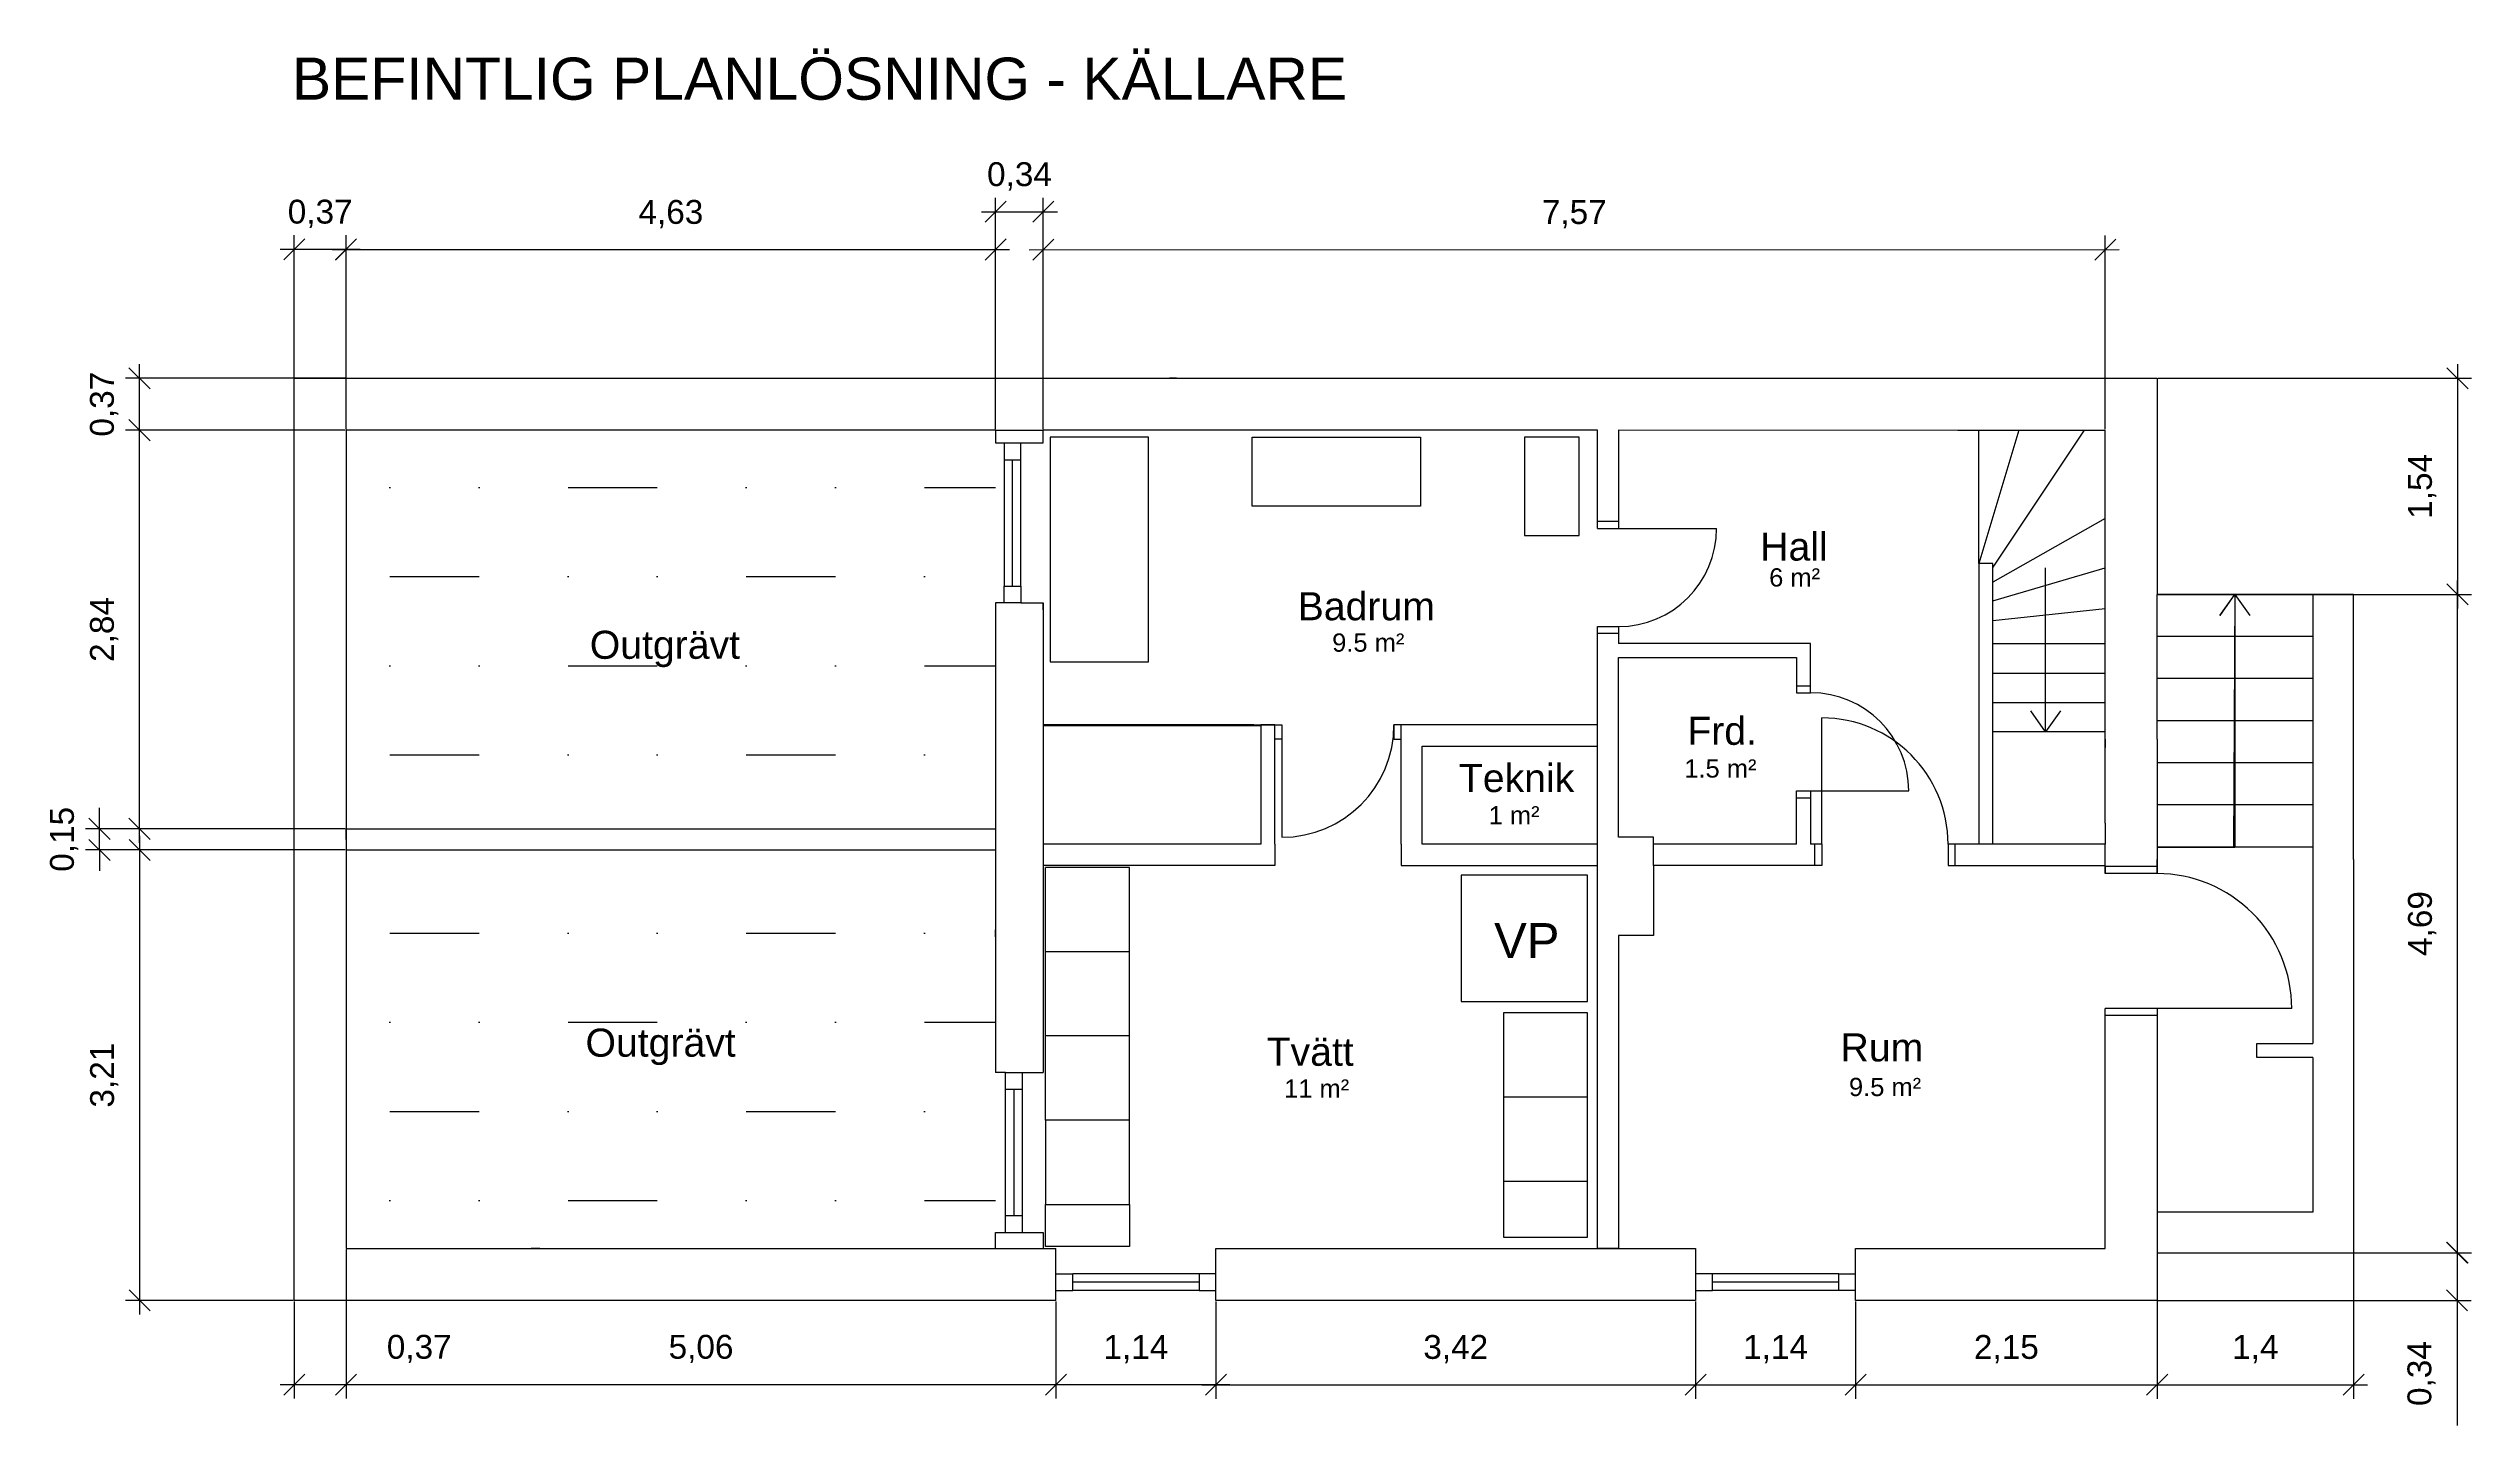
# Model space of a CAD drawing. Header units: millimetres. Extents: x -50011 to 90899, y -58634 to 31880.
# Drawn here: x 73529 to 90802, y 2493 to 12303 of the extents above; entities that cross this region are included whole.
import ezdxf

# ---------------------------------------------------------------- set-up
doc = ezdxf.new("R2010")
doc.units = ezdxf.units.MM
doc.layers.get('0').update_dxf_attribs({"color": 1})
for name, color, linetype in [('Angivelser', 7, 'Continuous'), ('Grundritningar', 1, 'Continuous'), ('Mått', 4, 'Continuous'), ('Rumsangivelser', 7, 'Continuous')]:
    doc.layers.add(name, color=color, linetype=linetype)
doc.styles.get("Standard").update_dxf_attribs({"font": 'Arial.ttf', "height": 170})
doc.dimstyles.new('ISO-25', dxfattribs={"dimscale": 10, "dimtxt": 2.5, "dimasz": 15, "dimexe": 10, "dimexo": 0.625, "dimgap": 15, "dimtad": 1, "dimlfac": 0.001, "dimtxsty": 'Standard', "dimblk": 'OBLIQUE', "dimblk1": 'OBLIQUE', "dimblk2": 'OBLIQUE', "dimcen": 20, "dimdle": 10, "dimadec": 0, "dimazin": 0, "dimtfac": 1, "dimtmove": 0, "dimatfit": 3, "dimldrblk": 'OPEN90', "dimfxl": 1, "dimarcsym": 0})

# ---------------------------------------------------------------- blocks, each defined once
blk = doc.blocks.new('_Oblique')
at = {"color": 0, "linetype": 'ByBlock', "lineweight": -2}
blk.add_line((-0.5, -0.5), (0.5, 0.5), dxfattribs=at)
blk = doc.blocks.new('*D61')
at = {"layer": 'Defpoints', "color": 0, "transparency": 16777216}
for p in [(75651, 6594), (74179, 3384), (75281, 3384)]:
    blk.add_point(p, dxfattribs=at)
at = {"layer": 'Mått', "color": 0, "lineweight": -2, "transparency": 16777216}
for p, q in [((75644, 6594), (74079, 6594)), ((74179, 6694), (74179, 3284)), ((75274, 3384), (74079, 3384))]:
    blk.add_line(p, q, dxfattribs=at)
at = {"layer": 'Mått', "color": 0, "lineweight": -2, "transparency": 16777216, "xscale": 150, "yscale": 150, "zscale": 150}
for p, rotation in [((74179, 6594), 90), ((74179, 3384), 270)]:
    blk.add_blockref('_Oblique', p, dxfattribs=dict(at, rotation=rotation))
at = {"layer": 'Mått', "color": 0, "transparency": 16777216, "insert": (73927, 4989), "char_height": 170, "attachment_point": 5, "rotation": 90}
blk.add_mtext('3,21', dxfattribs=at)
blk = doc.blocks.new('_Open90')
at = {"color": 0, "linetype": 'ByBlock', "lineweight": -2}
for p, q in [((0, 0), (-1, 0)), ((-0.5, 0.5), (0, 0)), ((0, 0), (-0.5, -0.5))]:
    blk.add_line(p, q, dxfattribs=at)
blk = doc.blocks.new('*D77')
at = {"layer": 'Defpoints', "color": 0, "transparency": 16777216}
for p in [(75651, 3754), (75281, 3384), (75651, 2785)]:
    blk.add_point(p, dxfattribs=at)
at = {"layer": 'Mått', "color": 0, "lineweight": -2, "transparency": 16777216}
for p, q in [((75651, 3747), (75651, 2685)), ((75281, 3377), (75281, 2685)), ((75181, 2785), (75651, 2785)), ((75651, 2785), (76544, 2785))]:
    blk.add_line(p, q, dxfattribs=at)
at = {"layer": 'Mått', "color": 0, "lineweight": -2, "transparency": 16777216, "xscale": 150, "yscale": 150, "zscale": 150, "rotation": 180}
blk.add_blockref('_Oblique', (75281, 2785), dxfattribs=at)
at = {"layer": 'Mått', "color": 0, "lineweight": -2, "transparency": 16777216, "xscale": 150, "yscale": 150, "zscale": 150}
blk.add_blockref('_Oblique', (75651, 2785), dxfattribs=at)
at = {"layer": 'Mått', "color": 0, "transparency": 16777216, "insert": (76172, 3038), "char_height": 170, "attachment_point": 5}
blk.add_mtext('0,37', dxfattribs=at)
blk = doc.blocks.new('*D78')
at = {"layer": 'Defpoints', "color": 0, "transparency": 16777216}
for p in [(75651, 3384), (80711, 3384), (80711, 2785)]:
    blk.add_point(p, dxfattribs=at)
at = {"layer": 'Mått', "color": 0, "lineweight": -2, "transparency": 16777216}
for p, q in [((75651, 3377), (75651, 2685)), ((80711, 3377), (80711, 2685)), ((75551, 2785), (80811, 2785))]:
    blk.add_line(p, q, dxfattribs=at)
at = {"layer": 'Mått', "color": 0, "lineweight": -2, "transparency": 16777216, "xscale": 150, "yscale": 150, "zscale": 150, "rotation": 180}
blk.add_blockref('_Oblique', (75651, 2785), dxfattribs=at)
at = {"layer": 'Mått', "color": 0, "lineweight": -2, "transparency": 16777216, "xscale": 150, "yscale": 150, "zscale": 150}
blk.add_blockref('_Oblique', (80711, 2785), dxfattribs=at)
at = {"layer": 'Mått', "color": 0, "transparency": 16777216, "insert": (78181, 3038), "char_height": 170, "attachment_point": 5}
blk.add_mtext('5,06', dxfattribs=at)
blk = doc.blocks.new('*D79')
at = {"layer": 'Defpoints', "color": 0, "transparency": 16777216}
for p in [(80711, 3384), (81851, 3384), (81851, 2785)]:
    blk.add_point(p, dxfattribs=at)
at = {"layer": 'Mått', "color": 0, "lineweight": -2, "transparency": 16777216}
for p, q in [((80711, 3377), (80711, 2685)), ((81851, 3377), (81851, 2685)), ((80611, 2785), (81951, 2785))]:
    blk.add_line(p, q, dxfattribs=at)
at = {"layer": 'Mått', "color": 0, "lineweight": -2, "transparency": 16777216, "xscale": 150, "yscale": 150, "zscale": 150, "rotation": 180}
blk.add_blockref('_Oblique', (80711, 2785), dxfattribs=at)
at = {"layer": 'Mått', "color": 0, "lineweight": -2, "transparency": 16777216, "xscale": 150, "yscale": 150, "zscale": 150}
blk.add_blockref('_Oblique', (81851, 2785), dxfattribs=at)
at = {"layer": 'Mått', "color": 0, "transparency": 16777216, "insert": (81281, 3037), "char_height": 170, "attachment_point": 5}
blk.add_mtext('1,14', dxfattribs=at)
blk = doc.blocks.new('*D80')
at = {"layer": 'Defpoints', "color": 0, "transparency": 16777216}
for p in [(81851, 3384), (85271, 3384), (85271, 2784)]:
    blk.add_point(p, dxfattribs=at)
at = {"layer": 'Mått', "color": 0, "lineweight": -2, "transparency": 16777216}
for p, q in [((81851, 3377), (81851, 2684)), ((85271, 3377), (85271, 2684)), ((81751, 2784), (85371, 2784))]:
    blk.add_line(p, q, dxfattribs=at)
at = {"layer": 'Mått', "color": 0, "lineweight": -2, "transparency": 16777216, "xscale": 150, "yscale": 150, "zscale": 150, "rotation": 180}
blk.add_blockref('_Oblique', (81851, 2784), dxfattribs=at)
at = {"layer": 'Mått', "color": 0, "lineweight": -2, "transparency": 16777216, "xscale": 150, "yscale": 150, "zscale": 150}
blk.add_blockref('_Oblique', (85271, 2784), dxfattribs=at)
at = {"layer": 'Mått', "color": 0, "transparency": 16777216, "insert": (83561, 3037), "char_height": 170, "attachment_point": 5}
blk.add_mtext('3,42', dxfattribs=at)
blk = doc.blocks.new('*D81')
at = {"layer": 'Defpoints', "color": 0, "transparency": 16777216}
for p in [(85271, 3384), (86411, 3384), (86411, 2784)]:
    blk.add_point(p, dxfattribs=at)
at = {"layer": 'Mått', "color": 0, "lineweight": -2, "transparency": 16777216}
for p, q in [((85271, 3377), (85271, 2684)), ((86411, 3377), (86411, 2684)), ((85171, 2784), (86511, 2784))]:
    blk.add_line(p, q, dxfattribs=at)
at = {"layer": 'Mått', "color": 0, "lineweight": -2, "transparency": 16777216, "xscale": 150, "yscale": 150, "zscale": 150, "rotation": 180}
blk.add_blockref('_Oblique', (85271, 2784), dxfattribs=at)
at = {"layer": 'Mått', "color": 0, "lineweight": -2, "transparency": 16777216, "xscale": 150, "yscale": 150, "zscale": 150}
blk.add_blockref('_Oblique', (86411, 2784), dxfattribs=at)
at = {"layer": 'Mått', "color": 0, "transparency": 16777216, "insert": (85841, 3037), "char_height": 170, "attachment_point": 5}
blk.add_mtext('1,14', dxfattribs=at)
blk = doc.blocks.new('*D82')
at = {"layer": 'Defpoints', "color": 0, "transparency": 16777216}
for p in [(86411, 3384), (88561, 3384), (88561, 2784)]:
    blk.add_point(p, dxfattribs=at)
at = {"layer": 'Mått', "color": 0, "lineweight": -2, "transparency": 16777216}
for p, q in [((86411, 3377), (86411, 2684)), ((88561, 3377), (88561, 2684)), ((86311, 2784), (88661, 2784))]:
    blk.add_line(p, q, dxfattribs=at)
at = {"layer": 'Mått', "color": 0, "lineweight": -2, "transparency": 16777216, "xscale": 150, "yscale": 150, "zscale": 150, "rotation": 180}
blk.add_blockref('_Oblique', (86411, 2784), dxfattribs=at)
at = {"layer": 'Mått', "color": 0, "lineweight": -2, "transparency": 16777216, "xscale": 150, "yscale": 150, "zscale": 150}
blk.add_blockref('_Oblique', (88561, 2784), dxfattribs=at)
at = {"layer": 'Mått', "color": 0, "transparency": 16777216, "insert": (87486, 3037), "char_height": 170, "attachment_point": 5}
blk.add_mtext('2,15', dxfattribs=at)
blk = doc.blocks.new('*D83')
at = {"layer": 'Defpoints', "color": 0, "transparency": 16777216}
for p in [(88561, 3724), (89961, 3724), (89961, 2784)]:
    blk.add_point(p, dxfattribs=at)
at = {"layer": 'Mått', "color": 0, "lineweight": -2, "transparency": 16777216}
for p, q in [((88561, 3717), (88561, 2684)), ((89961, 3717), (89961, 2684)), ((88461, 2784), (90061, 2784))]:
    blk.add_line(p, q, dxfattribs=at)
at = {"layer": 'Mått', "color": 0, "lineweight": -2, "transparency": 16777216, "xscale": 150, "yscale": 150, "zscale": 150, "rotation": 180}
blk.add_blockref('_Oblique', (88561, 2784), dxfattribs=at)
at = {"layer": 'Mått', "color": 0, "lineweight": -2, "transparency": 16777216, "xscale": 150, "yscale": 150, "zscale": 150}
blk.add_blockref('_Oblique', (89961, 2784), dxfattribs=at)
at = {"layer": 'Mått', "color": 0, "transparency": 16777216, "insert": (89261, 3037), "char_height": 170, "attachment_point": 5}
blk.add_mtext('1,4', dxfattribs=at)
blk = doc.blocks.new('*D84')
at = {"layer": 'Defpoints', "color": 0, "transparency": 16777216}
for p in [(88561, 3724), (88561, 3384), (90699, 3384)]:
    blk.add_point(p, dxfattribs=at)
at = {"layer": 'Mått', "color": 0, "lineweight": -2, "transparency": 16777216}
for p, q in [((90699, 3824), (90699, 3384)), ((88567, 3724), (90799, 3724)), ((88567, 3384), (90799, 3384)), ((90699, 3384), (90699, 2493))]:
    blk.add_line(p, q, dxfattribs=at)
at = {"layer": 'Mått', "color": 0, "lineweight": -2, "transparency": 16777216, "xscale": 150, "yscale": 150, "zscale": 150}
for p, rotation in [((90699, 3724), 90), ((90699, 3384), 270)]:
    blk.add_blockref('_Oblique', p, dxfattribs=dict(at, rotation=rotation))
at = {"layer": 'Mått', "color": 0, "transparency": 16777216, "insert": (90446, 2863), "char_height": 170, "attachment_point": 5, "rotation": 90}
blk.add_mtext('0,34', dxfattribs=at)
blk = doc.blocks.new('*D85')
at = {"layer": 'Defpoints', "color": 0, "transparency": 16777216}
for p in [(89961, 8414), (90702, 8414), (89961, 3724)]:
    blk.add_point(p, dxfattribs=at)
at = {"layer": 'Mått', "color": 0, "lineweight": -2, "transparency": 16777216}
for p, q in [((90702, 3624), (90702, 8514)), ((89967, 8414), (90802, 8414)), ((89967, 3724), (90802, 3724))]:
    blk.add_line(p, q, dxfattribs=at)
at = {"layer": 'Mått', "color": 0, "lineweight": -2, "transparency": 16777216, "xscale": 150, "yscale": 150, "zscale": 150}
for p, rotation in [((90702, 8414), 90), ((90702, 3724), 270)]:
    blk.add_blockref('_Oblique', p, dxfattribs=dict(at, rotation=rotation))
at = {"layer": 'Mått', "color": 0, "transparency": 16777216, "insert": (90450, 6069), "char_height": 170, "attachment_point": 5, "rotation": 90}
blk.add_mtext('4,69', dxfattribs=at)
blk = doc.blocks.new('*D86')
at = {"layer": 'Defpoints', "color": 0, "transparency": 16777216}
for p in [(88561, 9954), (88561, 8414), (90702, 8414)]:
    blk.add_point(p, dxfattribs=at)
at = {"layer": 'Mått', "color": 0, "lineweight": -2, "transparency": 16777216}
for p, q in [((90702, 10054), (90702, 8314)), ((88567, 9954), (90802, 9954)), ((88567, 8414), (90802, 8414))]:
    blk.add_line(p, q, dxfattribs=at)
at = {"layer": 'Mått', "color": 0, "lineweight": -2, "transparency": 16777216, "xscale": 150, "yscale": 150, "zscale": 150}
for p, rotation in [((90702, 9954), 90), ((90702, 8414), 270)]:
    blk.add_blockref('_Oblique', p, dxfattribs=dict(at, rotation=rotation))
at = {"layer": 'Mått', "color": 0, "transparency": 16777216, "insert": (90450, 9184), "char_height": 170, "attachment_point": 5, "rotation": 90}
blk.add_mtext('1,54', dxfattribs=at)
blk = doc.blocks.new('*D87')
at = {"layer": 'Defpoints', "color": 0, "transparency": 16777216}
for p in [(73893, 6744), (75651, 6744), (75651, 6594)]:
    blk.add_point(p, dxfattribs=at)
at = {"layer": 'Mått', "color": 0, "lineweight": -2, "transparency": 16777216}
for p, q in [((75644, 6744), (73793, 6744)), ((73893, 6744), (73893, 6894)), ((73893, 6594), (73893, 6744)), ((75644, 6594), (73793, 6594)), ((73893, 6594), (73893, 6444))]:
    blk.add_line(p, q, dxfattribs=at)
at = {"layer": 'Mått', "color": 0, "lineweight": -2, "transparency": 16777216, "xscale": 150, "yscale": 150, "zscale": 150}
for p, rotation in [((73893, 6744), 270), ((73893, 6594), 90)]:
    blk.add_blockref('_Oblique', p, dxfattribs=dict(at, rotation=rotation))
at = {"layer": 'Mått', "color": 0, "transparency": 16777216, "insert": (73641, 6669), "char_height": 170, "attachment_point": 5, "rotation": 90}
blk.add_mtext('0,15', dxfattribs=at)
blk = doc.blocks.new('*D88')
at = {"layer": 'Defpoints', "color": 0, "transparency": 16777216}
for p in [(74178, 9584), (75651, 9584), (75651, 6744)]:
    blk.add_point(p, dxfattribs=at)
at = {"layer": 'Mått', "color": 0, "lineweight": -2, "transparency": 16777216}
for p, q in [((74178, 6644), (74178, 9684)), ((75644, 9584), (74078, 9584)), ((75644, 6744), (74078, 6744))]:
    blk.add_line(p, q, dxfattribs=at)
at = {"layer": 'Mått', "color": 0, "lineweight": -2, "transparency": 16777216, "xscale": 150, "yscale": 150, "zscale": 150}
for p, rotation in [((74178, 9584), 90), ((74178, 6744), 270)]:
    blk.add_blockref('_Oblique', p, dxfattribs=dict(at, rotation=rotation))
at = {"layer": 'Mått', "color": 0, "transparency": 16777216, "insert": (73926, 8164), "char_height": 170, "attachment_point": 5, "rotation": 90}
blk.add_mtext('2,84', dxfattribs=at)
blk = doc.blocks.new('*D89')
at = {"layer": 'Defpoints', "color": 0, "transparency": 16777216}
for p in [(74178, 9954), (75651, 9954), (75651, 9584)]:
    blk.add_point(p, dxfattribs=at)
at = {"layer": 'Mått', "color": 0, "lineweight": -2, "transparency": 16777216}
for p, q in [((74178, 9484), (74178, 10054)), ((75644, 9954), (74078, 9954)), ((75644, 9584), (74078, 9584))]:
    blk.add_line(p, q, dxfattribs=at)
at = {"layer": 'Mått', "color": 0, "lineweight": -2, "transparency": 16777216, "xscale": 150, "yscale": 150, "zscale": 150}
for p, rotation in [((74178, 9954), 90), ((74178, 9584), 270)]:
    blk.add_blockref('_Oblique', p, dxfattribs=dict(at, rotation=rotation))
at = {"layer": 'Mått', "color": 0, "transparency": 16777216, "insert": (73926, 9769), "char_height": 170, "attachment_point": 5, "rotation": 90}
blk.add_mtext('0,37', dxfattribs=at)
blk = doc.blocks.new('*D90')
at = {"layer": 'Defpoints', "color": 0, "transparency": 16777216}
for p in [(75651, 10873), (75281, 9954), (75651, 9584)]:
    blk.add_point(p, dxfattribs=at)
at = {"layer": 'Mått', "color": 0, "lineweight": -2, "transparency": 16777216}
for p, q in [((75281, 9960), (75281, 10973)), ((75651, 9590), (75651, 10973)), ((75181, 10873), (75751, 10873))]:
    blk.add_line(p, q, dxfattribs=at)
at = {"layer": 'Mått', "color": 0, "lineweight": -2, "transparency": 16777216, "xscale": 150, "yscale": 150, "zscale": 150, "rotation": 180}
blk.add_blockref('_Oblique', (75281, 10873), dxfattribs=at)
at = {"layer": 'Mått', "color": 0, "lineweight": -2, "transparency": 16777216, "xscale": 150, "yscale": 150, "zscale": 150}
blk.add_blockref('_Oblique', (75651, 10873), dxfattribs=at)
at = {"layer": 'Mått', "color": 0, "transparency": 16777216, "insert": (75466, 11125), "char_height": 170, "attachment_point": 5}
blk.add_mtext('0,37', dxfattribs=at)
blk = doc.blocks.new('*D91')
at = {"layer": 'Defpoints', "color": 0, "transparency": 16777216}
for p in [(80281, 10871), (75651, 9954), (80281, 9584)]:
    blk.add_point(p, dxfattribs=at)
at = {"layer": 'Mått', "color": 0, "lineweight": -2, "transparency": 16777216}
for p, q in [((75651, 9960), (75651, 10971)), ((80281, 9590), (80281, 10971)), ((75551, 10871), (80381, 10871))]:
    blk.add_line(p, q, dxfattribs=at)
at = {"layer": 'Mått', "color": 0, "lineweight": -2, "transparency": 16777216, "xscale": 150, "yscale": 150, "zscale": 150, "rotation": 180}
blk.add_blockref('_Oblique', (75651, 10871), dxfattribs=at)
at = {"layer": 'Mått', "color": 0, "lineweight": -2, "transparency": 16777216, "xscale": 150, "yscale": 150, "zscale": 150}
blk.add_blockref('_Oblique', (80281, 10871), dxfattribs=at)
at = {"layer": 'Mått', "color": 0, "transparency": 16777216, "insert": (77966, 11123), "char_height": 170, "attachment_point": 5}
blk.add_mtext('4,63', dxfattribs=at)
blk = doc.blocks.new('*D92')
at = {"layer": 'Defpoints', "color": 0, "transparency": 16777216}
for p in [(80621, 11140), (80281, 9584), (80621, 9584)]:
    blk.add_point(p, dxfattribs=at)
at = {"layer": 'Mått', "color": 0, "lineweight": -2, "transparency": 16777216}
for p, q in [((80281, 9590), (80281, 11240)), ((80621, 9590), (80621, 11240)), ((80181, 11140), (80721, 11140))]:
    blk.add_line(p, q, dxfattribs=at)
at = {"layer": 'Mått', "color": 0, "lineweight": -2, "transparency": 16777216, "xscale": 150, "yscale": 150, "zscale": 150, "rotation": 180}
blk.add_blockref('_Oblique', (80281, 11140), dxfattribs=at)
at = {"layer": 'Mått', "color": 0, "lineweight": -2, "transparency": 16777216, "xscale": 150, "yscale": 150, "zscale": 150}
blk.add_blockref('_Oblique', (80621, 11140), dxfattribs=at)
at = {"layer": 'Mått', "color": 0, "transparency": 16777216, "insert": (80451, 11392), "char_height": 170, "attachment_point": 5}
blk.add_mtext('0,34', dxfattribs=at)
blk = doc.blocks.new('*D93')
at = {"layer": 'Defpoints', "color": 0, "transparency": 16777216}
for p in [(88191, 10870), (80621, 9584), (88191, 9585)]:
    blk.add_point(p, dxfattribs=at)
at = {"layer": 'Mått', "color": 0, "lineweight": -2, "transparency": 16777216}
for p, q in [((80621, 9590), (80621, 10969)), ((88191, 9591), (88191, 10970)), ((80521, 10869), (88291, 10870))]:
    blk.add_line(p, q, dxfattribs=at)
at = {"layer": 'Mått', "color": 0, "lineweight": -2, "transparency": 16777216, "xscale": 150, "yscale": 150, "zscale": 150}
for p, rotation in [((80621, 10869), 180.0063310964568), ((88191, 10870), 0.006331096456829961)]:
    blk.add_blockref('_Oblique', p, dxfattribs=dict(at, rotation=rotation))
at = {"layer": 'Mått', "color": 0, "transparency": 16777216, "insert": (84406, 11122), "char_height": 170, "attachment_point": 5, "rotation": 0.0063}
blk.add_mtext('7,57', dxfattribs=at)

msp = doc.modelspace()

# ---------------------------------------------------------------- hatches: boundary and pattern name
at = {"layer": 'Grundritningar'}
h = msp.add_hatch(dxfattribs=at)
h.set_pattern_fill('MUDST', color=256, scale=100)
h.set_pattern_definition([(0, (68342.5, 12349.8), (1270, 635), [635, -635, 0, -635, 0, -635])])
h.paths.add_polyline_path([(75650.736, 9583.707), (75650.736, 6743.707), (80280.736, 6743.707), (80280.736, 9583.707)])
h.paths.add_polyline_path([(75650.736, 3753.707), (77030.736, 3753.707), (80280.736, 3753.707), (80280.736, 6593.707), (75650.736, 6593.707)])
h.paths.add_polyline_path([(77323.053, 7833.018), (78519.505, 7833.018), (78519.505, 8221.831), (77323.053, 8221.831)], flags=24)
h.paths.add_polyline_path([(77292.554, 4998.505), (78489.007, 4998.505), (78489.007, 5387.318), (77292.554, 5387.318)], flags=24)

# ---------------------------------------------------------------- linework, layer by layer
for p, q in [((81570.736, 9953.707), (81520.736, 9953.707)), ((80280.736, 9583.707), (75650.736, 9583.707)), ((75650.736, 9583.707), (75650.736, 3753.707)), ((80280.736, 9583.707), (80620.736, 9583.707)), ((80280.736, 9583.707), (80280.736, 9493.707)), ((84570.736, 9584.543), (80620.736, 9583.707)), ((80620.736, 9493.707), (80620.736, 9583.707)), ((80670.736, 9533.707), (80670.736, 7933.707)), ((81370.736, 9533.707), (80670.736, 9533.707)), ((81370.736, 7933.707), (81370.736, 9533.707)), ((82110.66, 9043.707), (82110.66, 9533.707)), ((82110.66, 9533.707), (83310.66, 9533.707)), ((83310.66, 9533.707), (83310.66, 9043.707)), ((84440.736, 9534.543), (84050.736, 9534.543)), ((84050.736, 9534.543), (84050.736, 8834.543)), ((84440.736, 8834.543), (84440.736, 9534.543)), ((84570.736, 8884.543), (84570.736, 9584.543)), ((84720.736, 9586.105), (87140.736, 9584.543)), ((84720.736, 9584.543), (84720.736, 8884.543)), ((87140.736, 9584.543), (88190.736, 9584.543)), ((87575.689, 9584.543), (87290.736, 8633.707)), ((87290.736, 8633.707), (87290.736, 9584.543)), ((88040.643, 9584.543), (87390.736, 8608.777)), ((88190.736, 7383.707), (88190.736, 9584.543)), ((80280.736, 9493.707), (80620.736, 9493.707)), ((80280.736, 9493.707), (80340.736, 9493.707)), ((80340.736, 9493.707), (80340.736, 9373.707)), ((80340.736, 9373.707), (80460.736, 9373.707)), ((80340.736, 9373.707), (80340.736, 8473.707)), ((80400.736, 8473.707), (80400.736, 9373.707)), ((80460.736, 9373.707), (80460.736, 9493.707)), ((80460.736, 8473.707), (80460.736, 9373.707)), ((83310.66, 9043.707), (82110.66, 9043.707)), ((88190.736, 8983.707), (88190.736, 9043.707)), ((84050.736, 8834.543), (84440.736, 8834.543)), ((84570.736, 8934.543), (84720.736, 8934.543)), ((84570.736, 8884.543), (84570.736, 8884.543)), ((84570.736, 8884.543), (84720.736, 8884.543)), ((84720.736, 8884.543), (85420.736, 8884.543)), ((88190.736, 8953.707), (87390.736, 8501.942)), ((80340.736, 8473.707), (80400.736, 8473.707)), ((80340.736, 8353.707), (80340.736, 8473.707)), ((80400.736, 8473.707), (80460.736, 8473.707)), ((80460.736, 8473.707), (80460.736, 8353.707)), ((87390.736, 8633.707), (87290.736, 8633.707)), ((87290.736, 8633.707), (87290.736, 6633.707)), ((87390.736, 6633.707), (87390.736, 8633.707)), ((87390.736, 8368.413), (88190.736, 8603.707)), ((80280.736, 8353.707), (80280.736, 5008.707)), ((80280.736, 8353.707), (80280.736, 8303.707)), ((80340.736, 8353.707), (80280.736, 8353.707)), ((80460.736, 8353.707), (80340.736, 8353.707)), ((80460.736, 8353.707), (80620.736, 8353.707)), ((80620.736, 8353.707), (80620.736, 5008.707)), ((80620.736, 8303.707), (80620.736, 8353.707)), ((87390.736, 8229.001), (88190.736, 8313.707)), ((89670.736, 8413.707), (88560.736, 8413.707)), ((88560.736, 7383.707), (88560.736, 8413.707)), ((88560.736, 8413.707), (89115.736, 8413.707)), ((89960.736, 8413.707), (89670.736, 8413.707)), ((89670.736, 8413.707), (89670.736, 6525.261)), ((89670.736, 8413.707), (89670.736, 8113.707)), ((89960.736, 6525.261), (89960.736, 8413.707)), ((84570.736, 8084.543), (84570.736, 8184.543)), ((84570.736, 8184.543), (84720.736, 8184.543)), ((84720.736, 8134.543), (84570.736, 8134.543)), ((84720.736, 8184.543), (84720.736, 8084.543)), ((84570.736, 3753.707), (84570.736, 8084.543)), ((84720.736, 8084.543), (84720.736, 8063.707)), ((85940.736, 8063.707), (84720.736, 8063.707)), ((84720.736, 6683.707), (84720.736, 7963.707)), ((84720.736, 7963.707), (85990.736, 7963.707)), ((86090.736, 8063.707), (85940.736, 8063.707)), ((85990.736, 7963.707), (85990.736, 7713.707)), ((86090.736, 7713.707), (86090.736, 8063.707)), ((87390.736, 8063.707), (88190.736, 8063.707)), ((89670.736, 8113.707), (88560.736, 8113.707)), ((89670.736, 8113.707), (89670.736, 7813.707)), ((80670.736, 7933.707), (81370.736, 7933.707)), ((87390.736, 7853.707), (88190.736, 7853.707)), ((89670.736, 7813.707), (88560.736, 7813.707)), ((89670.736, 7813.707), (89670.736, 7513.707)), ((85990.736, 7763.707), (86090.736, 7763.707)), ((85990.736, 7713.707), (86090.736, 7713.707)), ((87390.736, 7643.707), (88190.736, 7643.707)), ((82120.736, 7483.707), (80620.736, 7483.707)), ((80620.736, 7483.707), (80620.736, 7479.707)), ((80620.736, 7479.707), (82170.736, 7479.707)), ((82120.736, 7483.707), (82270.736, 7483.707)), ((82270.736, 7483.707), (82170.736, 7483.707)), ((82170.736, 7483.707), (82170.736, 6633.707)), ((82270.736, 7333.707), (82270.736, 7483.707)), ((82270.736, 7483.707), (82320.736, 7483.707)), ((82320.736, 7483.707), (82320.736, 7383.707)), ((82320.736, 7483.707), (82320.736, 6683.707)), ((83170.736, 7483.707), (83120.736, 7483.707)), ((83120.736, 7483.707), (83120.736, 7383.707)), ((84570.736, 7483.707), (83170.736, 7483.707)), ((83170.736, 6633.707), (83170.736, 7483.707)), ((84570.736, 7333.707), (84570.736, 7483.707)), ((86170.736, 6633.707), (86170.736, 7533.707)), ((88190.736, 7433.707), (87390.736, 7433.707)), ((89670.736, 7513.707), (88560.736, 7513.707)), ((89670.736, 7513.707), (89670.736, 7213.707)), ((82320.736, 7383.707), (82270.736, 7383.707)), ((82270.736, 6633.707), (82270.736, 7333.707)), ((83120.736, 7383.707), (83170.736, 7383.707)), ((83320.736, 6633.707), (83320.736, 7333.707)), ((83320.736, 7333.707), (84570.736, 7333.707)), ((84570.736, 6633.707), (84570.736, 7333.707)), ((88190.736, 6783.707), (88190.736, 7383.707)), ((88190.736, 6783.707), (88190.736, 7383.707)), ((88190.736, 7383.707), (88190.736, 7323.707)), ((89670.736, 7213.707), (88560.736, 7213.707)), ((89670.736, 7213.707), (89670.736, 6913.707)), ((85990.736, 6633.707), (85990.736, 7013.707)), ((85990.736, 7013.707), (86090.736, 7013.707)), ((85990.736, 6963.707), (86090.736, 6963.707)), ((86090.736, 7013.707), (86090.736, 6633.707)), ((86090.736, 7013.707), (86790.736, 7013.707)), ((89670.736, 6913.707), (88560.736, 6913.707)), ((89670.736, 6913.707), (89670.736, 6613.707)), ((75650.736, 6668.707), (75650.736, 6743.707)), ((75650.736, 6743.707), (80280.736, 6743.707)), ((75650.736, 6743.707), (75650.736, 6673.707)), ((88190.736, 6783.707), (88190.736, 6633.707)), ((75650.736, 6703.707), (75650.736, 6668.707)), ((75650.736, 6668.707), (75650.736, 6593.707)), ((75650.736, 6593.707), (80280.736, 6593.707)), ((82170.736, 6633.707), (80620.736, 6633.707)), ((82270.736, 6633.707), (82270.736, 6483.707)), ((83170.736, 6633.707), (83170.736, 6483.707)), ((84570.736, 6633.707), (83320.736, 6633.707)), ((84970.736, 6683.707), (84720.736, 6683.707)), ((84970.736, 6633.707), (84970.736, 6683.707)), ((85990.736, 6633.707), (84970.736, 6633.707)), ((84970.736, 6483.707), (84970.736, 6633.707)), ((86170.736, 6633.707), (86090.736, 6633.707)), ((86120.736, 6483.707), (86120.736, 6633.707)), ((86170.736, 6633.707), (86170.736, 6483.707)), ((88190.736, 6633.707), (87070.736, 6633.707)), ((87070.736, 6633.707), (87070.736, 6483.707)), ((87120.736, 6483.707), (87120.736, 6633.707)), ((87390.736, 6633.707), (87290.736, 6633.707)), ((88190.736, 6633.707), (87390.736, 6633.707)), ((88190.736, 6425.261), (88190.736, 6633.707)), ((89670.736, 6613.707), (88560.736, 6613.707)), ((88560.736, 6613.707), (89115.736, 6613.707)), ((82270.736, 6483.707), (80620.736, 6483.707)), ((80620.736, 6483.707), (80620.736, 6468.707)), ((81235.736, 6468.707), (80635.736, 6468.707)), ((80635.736, 5868.707), (80635.736, 6468.707)), ((81235.736, 5868.707), (81235.736, 6468.707)), ((83170.736, 6483.707), (84570.736, 6483.707)), ((84500.736, 6413.707), (83600.736, 6413.707)), ((83600.736, 6413.707), (83600.736, 5513.707)), ((84500.736, 5513.707), (84500.736, 6413.707)), ((84970.736, 6483.707), (84970.736, 5983.707)), ((86170.736, 6483.707), (84970.736, 6483.707)), ((87070.736, 6483.707), (88190.736, 6483.707)), ((88560.736, 6475.261), (88190.736, 6475.261)), ((88190.736, 6475.261), (88190.736, 6425.261)), ((88560.736, 6425.261), (88190.736, 6425.261)), ((88560.736, 6425.261), (88560.736, 6525.261)), ((88560.736, 6425.261), (88560.736, 6475.261)), ((89670.736, 6525.261), (89670.736, 5213.707)), ((89960.736, 6525.261), (89960.736, 5213.707)), ((80280.736, 5973.707), (80280.736, 6023.707)), ((80620.736, 6023.707), (80620.736, 5973.707)), ((84970.736, 5983.707), (84720.736, 5983.707)), ((84720.736, 5983.707), (84720.736, 3753.707)), ((81235.736, 5868.707), (80635.736, 5868.707)), ((80635.736, 5268.707), (80635.736, 5868.707)), ((81235.736, 5268.707), (81235.736, 5868.707)), ((83600.736, 5513.707), (84500.736, 5513.707)), ((84500.736, 5433.707), (83900.736, 5433.707)), ((83900.736, 5433.707), (83900.736, 4833.707)), ((84500.736, 4833.707), (84500.736, 5433.707)), ((88190.736, 3753.707), (88190.736, 5463.707)), ((88560.736, 5463.707), (88190.736, 5463.707)), ((88190.736, 5413.707), (88190.736, 5463.707)), ((88560.736, 5413.707), (88190.736, 5413.707)), ((89520.019, 5463.707), (88560.736, 5463.707)), ((88560.736, 5463.707), (88560.736, 5413.707)), ((81235.736, 5268.707), (80635.736, 5268.707)), ((80635.736, 4668.707), (80635.736, 5268.707)), ((81235.736, 4668.707), (81235.736, 5268.707)), ((89270.736, 5113.707), (89270.736, 5213.707)), ((89270.736, 5213.707), (89670.736, 5213.707)), ((89960.736, 5213.707), (89960.736, 3723.707)), ((89670.736, 5113.707), (89270.736, 5113.707)), ((89670.736, 5113.707), (89670.736, 4013.707)), ((80350.736, 5008.707), (80280.736, 5008.707)), ((80350.736, 4888.707), (80350.736, 5008.707)), ((80350.736, 5008.707), (80470.736, 5008.707)), ((80350.736, 3988.707), (80350.736, 4888.707)), ((80350.736, 4888.707), (80410.736, 4888.707)), ((80410.736, 4888.707), (80470.736, 4888.707)), ((80410.736, 4888.707), (80410.736, 3988.707)), ((80470.736, 5008.707), (80470.736, 4888.707)), ((80470.736, 5008.707), (80620.736, 5008.707)), ((80470.736, 4888.707), (80470.736, 3988.707)), ((80635.736, 4668.707), (80635.736, 4068.707)), ((81235.736, 4668.707), (80635.736, 4668.707)), ((81235.736, 4068.707), (81235.736, 4668.707)), ((83900.736, 4833.707), (84500.736, 4833.707)), ((83900.736, 4833.707), (83900.736, 4233.707)), ((84500.736, 4233.707), (84500.736, 4833.707)), ((75650.736, 4583.707), (75650.736, 4523.707)), ((83900.736, 4233.707), (84500.736, 4233.707)), ((83900.736, 4233.707), (83900.736, 3833.707)), ((84500.736, 3833.707), (84500.736, 4233.707)), ((80350.736, 3868.707), (80350.736, 3988.707)), ((80350.736, 3988.707), (80470.736, 3988.707)), ((80470.736, 3988.707), (80470.736, 3868.707)), ((80635.736, 4068.707), (81235.736, 4068.707)), ((80635.736, 3768.707), (80635.736, 4068.707)), ((81235.736, 4068.707), (81235.736, 3768.707)), ((89670.736, 4013.707), (88560.736, 4013.707)), ((88560.736, 4013.707), (88560.736, 3723.707)), ((80280.736, 3753.707), (80280.736, 3868.707)), ((80280.736, 3868.707), (80620.736, 3868.707)), ((80280.736, 3868.707), (80350.736, 3868.707)), ((80620.736, 3868.707), (80620.736, 3753.707)), ((83900.736, 3833.707), (84500.736, 3833.707)), ((75650.736, 3753.707), (77030.736, 3753.707)), ((77030.736, 3753.707), (76970.736, 3753.707)), ((77030.736, 3753.707), (80280.736, 3753.707)), ((80280.736, 3753.707), (80620.736, 3753.707)), ((80620.736, 3753.707), (80710.736, 3753.707)), ((81235.736, 3768.707), (80635.736, 3768.707)), ((80710.736, 3383.707), (80710.736, 3753.707)), ((81850.736, 3753.707), (85270.736, 3753.707)), ((81850.736, 3383.707), (81850.736, 3753.707)), ((83330.736, 3753.707), (83390.736, 3753.707)), ((84720.736, 3753.707), (84570.736, 3753.707)), ((85270.736, 3753.707), (85270.736, 3383.707)), ((86410.736, 3753.707), (86920.736, 3753.707)), ((86410.736, 3383.707), (86410.736, 3753.707)), ((86410.736, 3753.707), (86470.736, 3753.707)), ((86920.736, 3753.707), (87070.736, 3753.707)), ((87070.736, 3753.707), (88190.736, 3753.707)), ((88560.736, 3723.707), (89960.736, 3723.707)), ((80710.736, 3573.707), (80830.736, 3573.707)), ((81730.736, 3573.707), (80830.736, 3573.707)), ((80830.736, 3453.707), (80830.736, 3573.707)), ((81730.736, 3513.707), (80830.736, 3513.707)), ((81850.736, 3573.707), (81730.736, 3573.707)), ((81730.736, 3573.707), (81730.736, 3453.707)), ((85390.736, 3573.707), (85270.736, 3573.707)), ((85390.736, 3453.707), (85390.736, 3573.707)), ((86290.736, 3573.707), (85390.736, 3573.707)), ((86290.736, 3513.707), (85390.736, 3513.707)), ((86290.736, 3453.707), (86290.736, 3573.707)), ((86290.736, 3573.707), (86410.736, 3573.707)), ((80710.736, 3453.707), (80830.736, 3453.707)), ((81730.736, 3453.707), (80830.736, 3453.707)), ((81730.736, 3453.707), (81850.736, 3453.707)), ((85270.736, 3453.707), (85390.736, 3453.707)), ((86290.736, 3453.707), (85390.736, 3453.707)), ((86410.736, 3453.707), (86290.736, 3453.707))]:
    msp.add_line(p, q, dxfattribs=at)
for points in [[(75280.736, 9253.707), (75280.736, 9953.707), (83370.736, 9953.707)], [(83370.736, 9953.707), (88040.736, 9953.707)], [(88040.736, 9953.707), (88560.736, 9953.707), (88560.736, 8413.707)], [(77030.736, 3383.707), (75280.736, 3383.707), (75280.736, 9253.707)], [(88560.736, 7383.707), (88560.736, 6425.261)], [(88560.736, 5463.707), (88560.736, 3383.707), (86410.736, 3383.707)], [(80710.736, 3383.707), (77030.736, 3383.707)], [(85270.736, 3383.707), (81850.736, 3383.707)]]:
    msp.add_lwpolyline(points, dxfattribs=at)
for centre, radius, start, end in [((84720.736, 8884.543), 700, 270, 0), ((86090.736, 7013.707), 700, 0, 90), ((82320.736, 7483.707), 800, 270, 0), ((86170.736, 6633.707), 900, 0, 90), ((88561.533, 5466.771), 958.491, 359.8168603, 90.04766)]:
    msp.add_arc(centre, radius, start, end, dxfattribs=at)

# ---------------------------------------------------------------- texts
at = {"layer": 'Angivelser'}
msp.add_text('BEFINTLIG PLANLÖSNING - KÄLLARE', height=300, dxfattribs=at).set_placement((75264.632, 11938.145))
at = {"layer": 'Grundritningar'}
msp.add_text('VP', height=250, dxfattribs=at).set_placement((83834.534, 5822.48))
at = {"layer": 'Rumsangivelser'}
for s, height, p in [('Hall', 200, (85731.218, 8654.922)), ('6 m²', 130, (85795.042, 8469.971)), ('Badrum', 200, (82434.075, 8229.762)), ('Outgrävt', 200, (77387.855, 7955.119)), ('9.5 m²', 130, (82680.035, 8005.674)), ('Frd.', 200, (85211.893, 7342.346)), ('Teknik', 200, (83583.217, 7006.015)), ('1.5 m²', 130, (85190.099, 7108.921)), ('1 m²', 130, (83795.285, 6775.47)), ('Outgrävt', 200, (77357.356, 5120.605)), ('Tvätt', 200, (82212.767, 5055.828)), ('Rum', 200, (86303.96, 5086.802)), ('11 m²', 130, (82337.304, 4828.628)), ('9.5 m²', 130, (86363.976, 4839.765))]:
    msp.add_text(s, height=height, dxfattribs=at).set_placement(p)

# ---------------------------------------------------------------- dimensions: what is measured, and where the dimension line sits
at = {"layer": 'Mått'}
for base, p1, p2, picture, middle in [((80620.736, 11139.617), (80280.736, 9583.707), (80620.736, 9583.707), '*D92', (80450.736, 11139.617)), ((75650.736, 10872.791), (75280.736, 9953.707), (75650.736, 9583.707), '*D90', (75465.736, 10872.791))]:
    dim = msp.add_linear_dim(base=base, p1=p1, p2=p2, dimstyle='ISO-25', dxfattribs=at)
    dim.commit()
    dim.dimension.update_dxf_attribs({"geometry": picture, "text_midpoint": middle, "dimtype": 160})
for base, p1, p2, picture, middle in [((80280.736, 10870.802), (75650.736, 9953.707), (80280.736, 9583.707), '*D91', (77965.736, 11123.197)), ((75650.736, 2785.352), (75280.736, 3383.707), (75650.736, 3753.707), '*D77', (76172.223, 3037.747)), ((89960.736, 2784.451), (88560.736, 3723.707), (89960.736, 3723.707), '*D83', (89260.736, 3036.846)), ((80710.736, 2785.352), (75650.736, 3383.707), (80710.736, 3383.707), '*D78', (78180.736, 3037.747)), ((81850.736, 2785.018), (80710.736, 3383.707), (81850.736, 3383.707), '*D79', (81280.736, 3037.412)), ((86410.736, 2784.419), (85270.736, 3383.707), (86410.736, 3383.707), '*D81', (85840.736, 3036.813)), ((88560.736, 2784.451), (86410.736, 3383.707), (88560.736, 3383.707), '*D82', (87485.736, 3036.846))]:
    dim = msp.add_linear_dim(base=base, p1=p1, p2=p2, dimstyle='ISO-25', dxfattribs=at)
    dim.commit()
    dim.dimension.update_dxf_attribs({"geometry": picture, "text_midpoint": middle})
for p1, p2, distance, picture, middle in [((80620.736, 9583.707), (88190.736, 9584.543), 1285.249, '*D93', (84405.566, 11121.768)), ((81850.736, 3383.707), (85270.736, 3383.707), -599.288, '*D80', (83560.736, 3036.813))]:
    dim = msp.add_aligned_dim(p1=p1, p2=p2, distance=distance, dimstyle='ISO-25', dxfattribs=at)
    dim.commit()
    dim.dimension.update_dxf_attribs({"geometry": picture, "text_midpoint": middle})
for base, p1, p2, picture, middle in [((74178.198, 9953.707), (75650.736, 9583.707), (75650.736, 9953.707), '*D89', (74178.198, 9768.707)), ((73893.07, 6743.707), (75650.736, 6593.707), (75650.736, 6743.707), '*D87', (73893.07, 6668.707))]:
    dim = msp.add_linear_dim(base=base, p1=p1, p2=p2, angle=90, dimstyle='ISO-25', dxfattribs=at)
    dim.commit()
    dim.dimension.update_dxf_attribs({"geometry": picture, "text_midpoint": middle, "dimtype": 160})
for base, p1, p2, picture, middle in [((90702.023, 8413.707), (88560.736, 9953.707), (88560.736, 8413.707), '*D86', (90449.628, 9183.707)), ((74178.086, 9583.707), (75650.736, 6743.707), (75650.736, 9583.707), '*D88', (73925.691, 8163.707)), ((90702.023, 8413.707), (89960.736, 3723.707), (89960.736, 8413.707), '*D85', (90449.628, 6068.707)), ((74179.396, 3383.707), (75650.736, 6593.707), (75280.736, 3383.707), '*D61', (73927.001, 4988.707)), ((90698.8, 3383.707), (88560.736, 3723.707), (88560.736, 3383.707), '*D84', (90446.406, 2863.379))]:
    dim = msp.add_linear_dim(base=base, p1=p1, p2=p2, angle=90, dimstyle='ISO-25', dxfattribs=at)
    dim.commit()
    dim.dimension.update_dxf_attribs({"geometry": picture, "text_midpoint": middle})

# ---------------------------------------------------------------- leaders
at = {"layer": 'Grundritningar'}
for points, override in [([(87765.736, 7433.707), (87765.736, 8603.707)], {"dimldrblk": 'Open90'}), ([(89115.736, 8413.707), (89104.574, 6613.707)], {"dimldrblk": 'Open90'}), ([(89115.736, 8413.707), (89115.736, 6613.707)], {"dimscale": 10, "dimldrblk": 'Open90'})]:
    msp.add_leader(points, dimstyle='ISO-25', override=override, dxfattribs=at)

doc.saveas('drawing.dxf')
